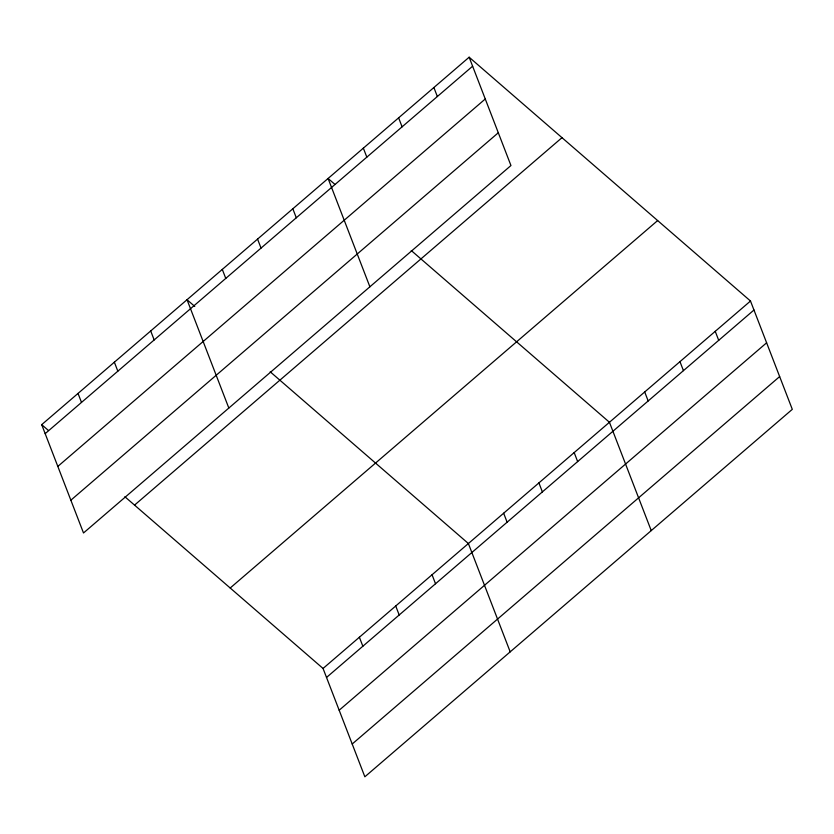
<?xml version="1.0" encoding="UTF-8"?>
<svg xmlns="http://www.w3.org/2000/svg" width="834" height="834" viewBox="0 0 834 834"><rect width="100%" height="100%" fill="white"/><g stroke="black" fill="none" stroke-linecap="round" stroke-linejoin="round"><path stroke-width="1.25" d="M469.146 57.212L510.95 165.539L83.504 532.978L41.7 424.652L469.146 57.212L750.496 301.022L792.3 409.348L364.854 776.788L323.05 668.461L124.871 496.73M45.172 433.649L472.617 66.209M57.817 466.425L485.263 98.985M70.848 500.202L498.294 132.762M134.545 505.112L561.991 137.673M230.205 588.001L657.651 220.562M323.05 668.461L750.496 301.022M326.521 677.458L753.967 310.019M339.167 710.234L766.623 342.795M352.209 744.011L779.654 376.572M334.861 184.335L328.085 178.466L369.889 286.792M411.266 250.544L609.446 422.275L651.239 530.601M194.77 306.422L187.035 299.719L228.829 408.045M270.206 371.797L468.385 543.528L510.189 651.854M41.7 424.652L48.466 430.511M715.238 331.338L718.71 340.335M679.971 361.654L683.442 370.65M644.703 391.959L648.174 400.956M433.888 87.528L437.35 96.525M574.178 452.591L577.649 461.588M398.621 117.844L402.092 126.831M538.91 482.907L542.381 491.904M363.353 148.15L366.824 157.146M503.653 513.223L507.124 522.209M292.828 208.781L296.299 217.778M432.054 574.762L435.525 583.758M257.56 239.097L261.032 248.094M395.723 605.995L399.194 614.992M222.292 269.403L225.764 278.4M359.381 637.228L362.853 646.225M150.704 330.952L154.175 339.949M114.362 362.185L117.834 371.182M78.031 393.419L81.503 402.415"/></g></svg>
